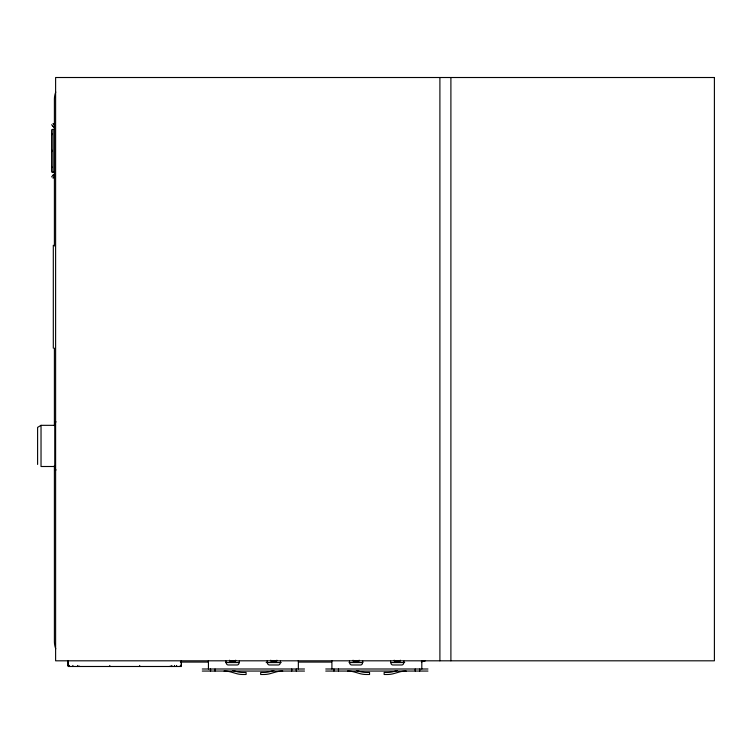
<?xml version="1.0" encoding="UTF-8"?>
<svg xmlns="http://www.w3.org/2000/svg" width="752" height="752" viewBox="0 0 752 752"><rect width="100%" height="100%" fill="white"/><g stroke="black" fill="none" stroke-linecap="round" stroke-linejoin="round"><path stroke-width="1.13" d="M181.392 665.454L180.358 665.454L181.392 665.454L181.411 660.773M235.686 660.209L235.517 661.215L229.774 661.215L229.604 660.209M239.343 661.13L238.957 663.396A1.908 1.908 0 0 1 237.087 664.975L228.317 664.975A2.04 2.04 0 0 1 226.314 663.283L225.929 661.027M276.858 660.209L276.689 661.215L270.946 661.215L270.776 660.209M280.515 661.13L280.139 663.396A1.908 1.908 0 0 1 278.259 664.975L269.489 664.975A2.04 2.04 0 0 1 267.486 663.283L267.101 661.027M359.146 660.209L358.977 661.215L353.233 661.215L353.064 660.209M362.802 661.13L362.417 663.396A1.908 1.908 0 0 1 360.546 664.975L351.776 664.975A2.04 2.04 0 0 1 349.774 663.283L349.389 661.027M400.318 660.209L400.149 661.215L394.405 661.215L394.236 660.209M403.974 661.13L403.598 663.396A1.908 1.908 0 0 1 401.718 664.975L392.948 664.975A2.04 2.04 0 0 1 390.946 663.283L390.561 661.027M54.398 125.048L53.195 123.732M51.606 176.899L52.997 175.235A2.67 2.67 0 0 1 54.266 174.426L54.266 174.473A2.688 2.688 0 0 0 52.997 175.301M54.285 176.598L52.969 178.083L54.398 176.466L54.398 99.367A20.586 20.586 0 0 1 55.77 91.988M54.755 425.331L41.031 425.331L37.6 427.39L37.6 464.445M273.86 670.521L270.419 671.517A23.265 23.265 0 0 1 263.971 672.429L260.681 672.429L260.681 674.488L263.971 674.488A23.265 23.265 0 0 0 270.419 673.576L275.711 672.044A25.267 25.267 0 0 1 282.724 671.057M397.319 670.521L393.879 671.517A23.265 23.265 0 0 1 387.43 672.429L384.14 672.429L384.14 674.488L387.43 674.488A23.265 23.265 0 0 0 393.879 673.576L399.171 672.044A25.267 25.267 0 0 1 406.183 671.057M79.336 666.159L77.672 666.488L77.672 665.454M68.084 665.454L69.118 665.454L68.094 665.454L68.065 660.773M54.398 129.429L52.283 129.429A1.034 0.677 -90 0 0 51.606 130.463L51.606 171.296A1.034 0.677 -90 0 0 52.283 172.321L54.398 172.321L53.674 172.321A1.034 0.677 -90 0 1 52.997 171.296L52.997 130.463A1.034 0.677 -90 0 1 53.674 129.429M56.127 421.9L54.755 421.9L54.755 469.934L56.127 469.934M54.755 466.503L41.031 466.503L41.031 425.331M180.386 662.08L208.483 662.08M298.657 662.08L331.444 662.08M225.562 662.559L239.474 662.559M266.152 662.559L281.22 662.559M349.022 662.559L362.934 662.559M390.767 662.559L404.679 662.559M202.288 668.998L304.504 668.998M325.748 668.998L427.963 668.998M202.288 671.057L304.504 671.057M325.748 671.057L427.963 671.057M170.149 666.159L171.804 666.488L171.804 665.454M356.382 670.521L359.823 671.517A23.265 23.265 0 0 0 366.271 672.429L369.561 672.429L369.561 674.488L366.271 674.488A23.265 23.265 0 0 1 359.823 673.576L354.53 672.044A25.267 25.267 0 0 0 347.518 671.057M232.923 670.521L236.363 671.517A23.265 23.265 0 0 0 242.811 672.429L246.101 672.429L246.101 674.488L242.811 674.488A23.265 23.265 0 0 1 236.363 673.576L231.071 672.044A25.267 25.267 0 0 0 224.058 671.057M53.166 123.695L54.398 125.095M51.606 124.729L52.997 126.327A2.67 2.67 0 0 0 54.003 126.975L54.266 127.135A2.67 2.67 0 0 1 52.997 126.327M450.899 77.512L450.899 660.811M439.901 77.512L439.901 660.811M421.806 660.585L421.806 668.998M419.738 668.998L419.738 671.057M415.207 668.998L415.207 671.057M338.485 668.998L338.485 671.057M333.963 668.998L333.963 671.057M331.905 660.585L331.905 668.998M298.347 660.585L298.347 668.998M296.279 668.998L296.279 671.057M291.748 668.998L291.748 671.057M215.034 668.998L215.034 671.057M208.445 660.585L208.445 668.998M181.392 660.66L181.392 666.488L68.094 666.488L68.094 660.66M176.607 665.454L176.607 666.488M174.53 665.454L174.53 666.488M139.693 665.454L139.693 666.488M109.783 665.454L109.783 666.488M72.869 665.454L72.869 666.488M54.398 176.814L54.398 246.045M54.398 348.129L54.398 425.585M54.398 465.479L54.398 641.494A20.586 20.586 0 0 0 55.77 648.863M53.307 245.237L53.307 348.176M52.283 167.508A1.034 0.677 -90 0 1 51.606 166.474M51.606 151.838A1.034 0.677 -90 0 1 52.283 150.814M52.283 150.748A1.034 0.677 -90 0 1 51.606 149.714M51.606 135.078A1.034 0.677 -90 0 1 52.283 134.044M425.482 660.717A20.586 20.586 0 0 1 421.327 661.826M714.4 77.512L55.61 77.512L55.61 660.811L714.4 660.811L714.4 77.512M210.504 671.057L210.504 669.017L210.504 671.057"/></g></svg>
